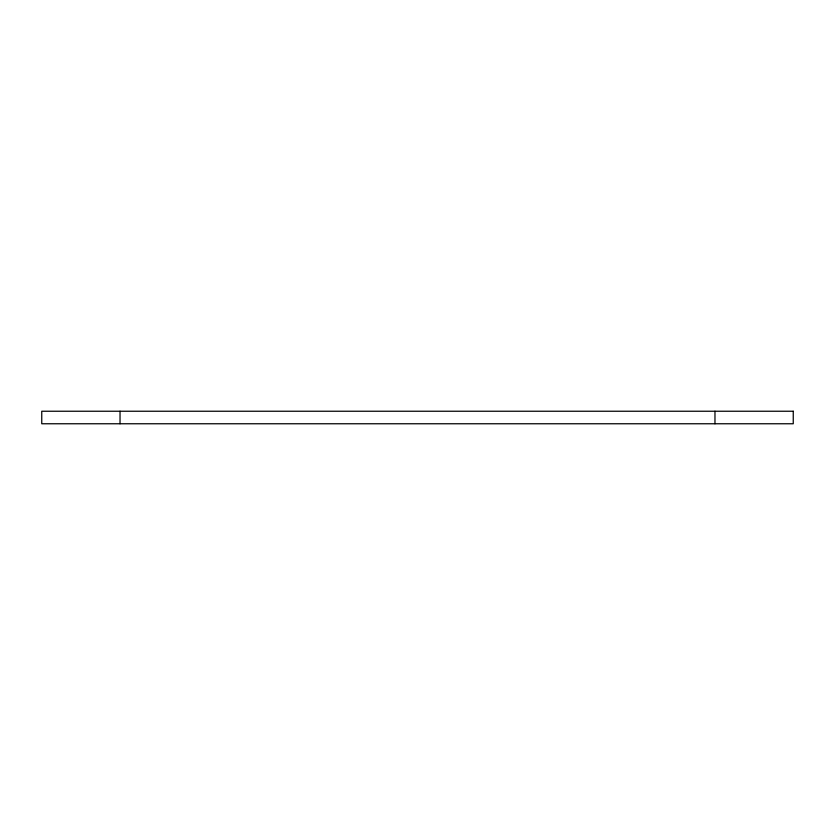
<?xml version="1.0" encoding="UTF-8"?>
<svg xmlns="http://www.w3.org/2000/svg" width="835" height="835" viewBox="0 0 835 835"><rect width="100%" height="100%" fill="white"/><g stroke="black" fill="none" stroke-linecap="round" stroke-linejoin="round"><path stroke-width="1.25" d="M714.969 411.237L714.969 423.762M120.031 411.237L120.031 423.762M793.25 411.237L41.75 411.237L41.75 423.762L793.25 423.762L793.25 411.237"/></g></svg>
